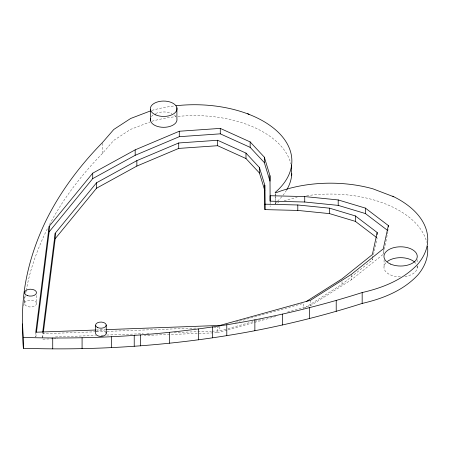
<?xml version="1.0" encoding="UTF-8"?>
<svg xmlns="http://www.w3.org/2000/svg" width="450" height="450" viewBox="0 0 450 450"><rect width="100%" height="100%" fill="white"/><g stroke="black" fill="none" stroke-linecap="round" stroke-linejoin="round"><path stroke-width="0.34" stroke-dasharray="2.25 1.69" d="M35.865 336.966L36.394 332.786M53.021 338.799L42.491 339.188L43.284 332.955M25.256 295.661L24.874 297.636A617.962 356.777 0 0 0 23.653 307.069M25.768 293.034L26.151 291.06M26.28 290.402C29.874 269.826 37.136 250.059 46.114 231.255A617.962 356.777 0 0 1 47.931 227.649M305.038 307.744L342.017 284.299L372.353 260.027L372.645 258.688M373.522 254.672L377.173 237.938M287.505 312.098L310.5 305.713L351.315 279.838L383.276 254.273L388.35 229.635M49.494 224.651A617.962 356.777 0 0 1 102.426 153.467L113.794 140.338L130.663 129.352L150.075 121.956M219.268 326.745L217.232 327.308L217.232 332.747L144.248 335.441M235.524 322.234L303.277 303.424L303.277 308.863M212.13 331.161L219.859 330.879L227.301 328.809M227.976 328.624L263.149 318.859M217.232 332.747L227.396 329.929M228.071 329.738L276.851 316.198M96.199 329.996L105.334 329.659M95.828 331.785L42.491 333.754L42.491 339.188M96.531 331.757L106.352 331.397M107.055 331.369L196.881 328.061M213.727 327.437L216.534 327.336M55.451 336.938L95.496 335.464M101.121 335.256L103.224 335.177M106.74 335.048L143.274 333.703M146.79 333.574L149.597 333.467M174.189 332.561L211.427 331.189M53.724 338.777L57.932 338.619M275.158 201.971L275.158 203.333L275.799 203.698A97.391 56.227 0 0 1 278.921 202.528M417.127 259.65L417.127 263.048M417.127 265.77L417.127 268.487M384.081 259.976L384.081 266.091M383.276 248.833L383.276 254.273M372.353 255.949L372.353 257.991M372.353 258.671L372.353 260.027M351.315 274.404L351.315 279.838M342.017 281.582L342.017 284.299M310.5 300.274L310.5 305.713M275.799 193.506L275.799 194.861M275.799 195.542L275.799 203.698M275.158 193.815L275.158 196.532M275.158 197.213L275.158 201.291M270.129 201.847L270.129 206.606M219.859 326.801L219.859 330.879M102.426 143.269L102.426 153.467M36.512 295.509L36.512 303.666A5.996 3.459 0 0 1 27.332 306.467A5.996 3.459 0 0 1 27.726 300.476A5.996 3.459 0 0 1 36.512 303.666M35.775 332.224L35.775 336.983M24.531 296.606L24.531 303.407M284.119 200.79A97.391 56.227 0 0 1 297.141 197.421M306.664 195.739A97.391 56.227 0 0 1 426.763 242.319M286.526 190.204A97.391 56.227 0 0 1 282.262 196.183M281.812 196.718A97.391 56.227 0 0 1 277.358 201.364M276.817 201.864A97.391 56.227 0 0 1 275.158 203.333M151.881 121.269A97.391 56.227 0 0 1 176.001 116.623M178.02 116.415A97.391 56.227 0 0 1 290.897 163.918M151.881 110.391A97.391 56.227 0 0 1 174.589 105.913M417.099 265.978A16.65 9.613 0 0 1 404.707 276.609M400.393 276.902A16.65 9.613 0 0 1 385.92 262.755M415.192 262.654A16.65 9.613 0 0 1 415.952 263.559M96.21 331.836A5.327 3.077 0 0 1 104.558 331.054M151.408 116.64A13.32 7.689 0 0 1 154.575 114.013M155.638 113.496A13.32 7.689 0 0 1 171.855 113.552M174.302 114.981A13.32 7.689 0 0 1 176.023 116.724"/><path stroke-width="0.67" d="M387.799 230.58L365.377 213.542L338.197 205.38L304.734 202.011L270.129 201.167L269.983 175.731L264.336 157.174L250.155 141.924L220.281 128.396L179.28 131.248L135.18 149.856L92.717 173.177L49.157 226.373L35.775 332.224L95.496 330.024M36.478 332.094L49.157 231.806L49.157 226.373M42.671 332.364L55.193 233.269L96.542 182.779L136.856 160.639L178.712 142.976L217.631 140.271L245.987 153.112L259.453 167.58L264.814 185.197L264.949 209.621L297.799 210.42L329.569 213.621L355.365 221.366L376.611 237.51M43.369 332.257L55.193 238.708L55.193 233.269M264.949 204.182L297.799 204.981L329.569 208.181L355.365 215.933L377.173 232.498L372.353 254.588L342.017 278.865L306.208 301.562M270.129 201.167L270.129 195.727L304.734 196.571L338.197 199.941L365.377 208.102L388.35 225.557L383.276 248.833L351.315 274.404L310.5 300.274L219.859 325.44L106.037 329.636M49.157 231.806L92.717 178.616L135.18 155.295L179.28 136.688L220.281 133.836L250.155 147.364L264.336 162.607L269.983 181.17L269.983 175.731M55.193 238.708L96.542 188.213L136.856 166.072L178.712 148.416L217.631 145.71L245.987 158.552L259.453 173.019L264.814 190.637L264.949 209.621M150.677 110.852L130.663 118.479L113.794 129.459L102.426 142.588A617.962 356.777 0 0 0 46.114 220.376C35.91 241.352 28.541 263.7 24.874 286.757A617.962 356.777 0 0 0 23.394 337.41L23.394 348.289C100.884 350.798 178.667 345.173 254.863 330.716C291.116 323.685 326.987 314.674 362.166 303.424C382.787 298.71 403.245 290.661 417.938 274.871A97.391 56.227 0 0 0 427.5 246.296M23.394 337.41C100.884 339.919 178.667 334.294 254.863 319.843C291.116 312.806 326.987 303.795 362.166 292.551C382.787 287.831 403.245 279.782 417.938 263.998A97.391 56.227 0 0 0 394.161 196.926L372.943 188.837A97.391 56.227 0 0 0 275.799 192.825L275.158 192.454A97.391 56.227 0 0 0 275.754 129.977A97.391 56.227 0 0 0 176.001 105.75M247.697 113.608L249.03 114.379M392.833 196.155L393.801 196.785M388.35 225.557L388.35 226.918M377.173 232.498L377.173 234.534M365.377 208.102L365.377 213.542M362.166 292.551L362.166 303.424M355.365 215.933L355.365 221.366M338.197 199.941L338.197 205.38M336.212 300.465L336.212 311.344M329.569 208.181L329.569 213.621M309.634 307.665L309.634 318.538M304.734 196.571L304.734 202.011M297.799 204.981L297.799 210.42M291.623 164.942L291.623 175.821M282.499 314.128L282.499 325.001M264.814 185.197L264.814 190.637M264.336 157.174L264.336 162.607M259.453 167.58L259.453 173.019M254.863 319.843L254.863 330.716M250.155 141.924L250.155 147.364M245.987 153.112L245.987 158.552M226.789 324.793L226.789 335.672M220.281 128.396L220.281 133.836M217.631 140.271L217.631 145.71M212.563 326.88L212.563 337.759M198.338 328.973L198.338 339.851M179.28 131.248L179.28 136.688M178.712 142.976L178.712 148.416M176.901 107.792L176.901 118.671A13.32 7.689 0 0 1 163.603 127.316A13.32 7.689 0 0 1 150.486 118.575M169.577 332.37L169.577 343.243M150.463 109.71L150.463 120.583M140.574 334.974L140.574 345.853M136.856 160.639L136.856 166.072M135.18 149.856L135.18 155.295M134.224 335.368L134.224 346.247M111.386 336.786L111.386 347.664M106.228 325.041L106.228 333.197M96.542 182.779L96.542 188.213M95.58 325.226L95.58 333.388A5.327 3.077 0 0 0 101.762 336.33A5.327 3.077 0 0 0 106.009 332.404M92.717 173.177L92.717 178.616M82.08 337.798L82.08 348.671M52.729 338.006L52.729 348.879M23.394 348.289A617.962 356.777 0 0 1 22.545 323.961M291.814 173.734A97.391 56.227 0 0 1 286.898 189.574M387.332 261.484A16.65 9.613 0 0 1 414.748 262.215M390.549 264.077A16.65 9.613 0 0 0 417.127 257.608A16.65 9.613 0 0 0 394.138 247.556A16.65 9.613 0 0 0 390.549 264.077M97.251 327.375A5.327 3.077 0 0 0 106.093 325.839A5.327 3.077 0 0 0 99.371 322.189A5.327 3.077 0 0 0 97.251 327.375M27.332 295.588A5.996 3.459 0 0 0 36.512 292.787A5.996 3.459 0 0 0 27.726 289.598A5.996 3.459 0 0 0 27.332 295.588M155.509 114.823A13.32 7.689 0 0 0 176.878 109.8A13.32 7.689 0 0 0 158.659 101.627A13.32 7.689 0 0 0 155.509 114.823"/></g></svg>
